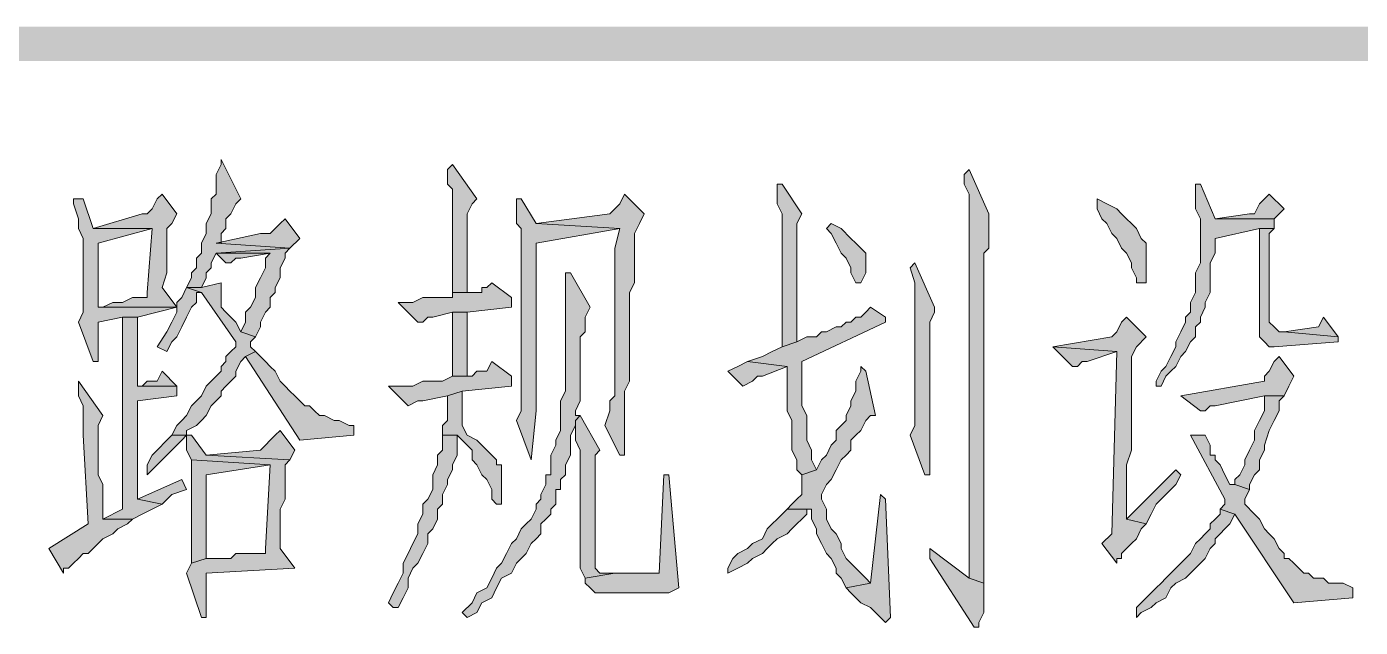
# Model space of a CAD drawing. Header units: millimetres. Extents: x 24 to 410, y 10 to 282.
# Drawn here: x 39.35 to 50.82, y 16.93 to 22.1 of the extents above; entities that cross this region are included whole.
import ezdxf

# ---------------------------------------------------------------- set-up
doc = ezdxf.new("R2010")
doc.units = ezdxf.units.MM

msp = doc.modelspace()

# ---------------------------------------------------------------- hatches: boundary and pattern name
h = msp.add_hatch(color=7)
h.dxf.hatch_style = 2
h.paths.add_polyline_path([(30.098965, 22.098), (30.098965, 21.801667), (410.082965, 22.098)])
h = msp.add_hatch(color=7)
h.dxf.hatch_style = 2
h.paths.add_polyline_path([(30.098965, 21.801667), (410.082965, 22.098), (410.082965, 21.801667)])
h = msp.add_hatch(color=7)
h.dxf.hatch_style = 2
h.paths.add_polyline_path([(41.021, 20.955), (41.021, 20.912667), (40.978667, 20.828), (40.978667, 20.658667), (40.936333, 20.616333), (40.936333, 20.489333), (40.894, 20.404667), (40.894, 20.32), (40.851667, 20.235333), (40.851667, 20.150667), (40.809333, 20.108333), (40.809333, 20.023667), (40.767, 19.981333), (40.767, 19.939), (40.724667, 19.854333), (40.851667, 19.854333), (40.894, 19.939), (40.894, 19.981333), (40.936333, 20.023667), (40.936333, 20.066), (40.978667, 20.150667), (41.613667, 20.193), (40.978667, 20.235333), (41.021, 20.235333), (41.021, 20.32), (41.063333, 20.362333), (41.063333, 20.447), (41.105667, 20.489333), (41.148, 20.574), (41.190333, 20.616333)])
h = msp.add_hatch(color=7)
h.dxf.hatch_style = 2
h.paths.add_polyline_path([(43.010667, 20.912667), (42.968333, 20.870333), (42.968333, 20.743333), (43.010667, 20.701), (43.010667, 19.812), (43.137667, 19.812), (43.137667, 20.489333), (43.18, 20.574), (43.222333, 20.616333)])
h = msp.add_hatch(color=7)
h.dxf.hatch_style = 2
h.paths.add_polyline_path([(47.455667, 20.870333), (47.413333, 20.828), (47.413333, 20.743333), (47.455667, 20.658667), (47.455667, 17.356667), (47.582667, 17.314333), (47.582667, 18.838333), (47.582667, 18.965333), (47.582667, 20.150667), (47.625, 20.193), (47.625, 20.489333)])
h = msp.add_hatch(color=7)
h.dxf.hatch_style = 2
h.paths.add_polyline_path([(40.513, 20.658667), (40.470667, 20.616333), (40.428333, 20.531667), (40.386, 20.489333), (40.343667, 20.489333), (39.920333, 20.362333), (40.428333, 20.362333), (40.386, 19.812), (40.386, 19.769667), (40.301333, 19.769667), (40.259, 19.769667), (40.174333, 19.727333), (40.089667, 19.727333), (40.005, 19.685), (39.962667, 19.685), (40.64, 19.685), (40.513, 19.854333), (40.555333, 19.981333), (40.555333, 20.362333), (40.597667, 20.404667), (40.64, 20.489333)])
h = msp.add_hatch(color=7)
h.dxf.hatch_style = 2
h.paths.add_polyline_path([(44.492333, 20.658667), (44.45, 20.574), (44.407667, 20.531667), (44.365333, 20.489333), (43.730333, 20.404667), (44.45, 20.362333), (44.407667, 20.193), (44.407667, 18.923), (44.365333, 18.880667), (44.365333, 18.796), (44.323, 18.669), (44.45, 18.415), (44.492333, 18.415), (44.492333, 18.457333), (44.492333, 18.965333), (44.534667, 19.05), (44.534667, 19.812), (44.577, 19.896667), (44.577, 20.32), (44.619333, 20.404667), (44.661667, 20.489333)])
h = msp.add_hatch(color=7)
h.dxf.hatch_style = 2
h.paths.add_polyline_path([(45.847, 20.743333), (45.804667, 20.743333), (45.804667, 20.658667), (45.804667, 20.574), (45.847, 20.489333), (45.847, 19.346333), (45.974, 19.388667), (45.974, 19.685), (45.974, 19.812), (45.974, 20.404667), (46.016333, 20.489333)])
h = msp.add_hatch(color=7)
h.dxf.hatch_style = 2
h.paths.add_polyline_path([(49.445333, 20.743333), (49.403, 20.743333), (49.403, 20.616333), (49.403, 20.531667), (49.445333, 20.447), (49.445333, 20.066), (49.403, 19.981333), (49.403, 19.812), (49.360667, 19.727333), (49.360667, 19.642667), (49.318333, 19.600333), (49.318333, 19.558), (49.276, 19.473333), (49.233667, 19.388667), (49.233667, 19.346333), (49.191333, 19.261667), (49.149, 19.177), (49.106667, 19.134667), (49.064333, 19.05), (49.064333, 19.007667), (49.106667, 19.007667), (49.149, 19.092333), (49.191333, 19.134667), (49.233667, 19.177), (49.276, 19.261667), (49.318333, 19.304), (49.360667, 19.388667), (49.403, 19.431), (49.403, 19.515667), (49.445333, 19.558), (49.445333, 19.600333), (49.487667, 19.685), (49.487667, 19.727333), (49.53, 19.812), (49.53, 20.066), (49.572333, 20.150667), (49.572333, 20.277667), (49.953333, 20.362333), (50.080333, 20.362333), (50.080333, 20.447), (49.572333, 20.447)])
h = msp.add_hatch(color=7)
h.dxf.hatch_style = 2
h.paths.add_polyline_path([(50.038, 20.658667), (49.995667, 20.616333), (49.953333, 20.574), (49.911, 20.489333), (49.868667, 20.489333), (49.572333, 20.447), (50.080333, 20.447), (50.165, 20.531667)])
h = msp.add_hatch(color=7)
h.dxf.hatch_style = 2
h.paths.add_polyline_path([(39.835667, 20.616333), (39.751, 20.616333), (39.751, 20.574), (39.793333, 20.447), (39.793333, 20.362333), (39.835667, 20.277667), (39.835667, 19.642667), (39.793333, 19.558), (39.920333, 19.219333), (39.962667, 19.219333), (39.962667, 19.261667), (39.962667, 19.515667), (39.962667, 19.558), (40.174333, 19.600333), (40.301333, 19.600333), (40.64, 19.685), (39.962667, 19.685), (39.962667, 19.769667), (39.962667, 20.235333), (40.428333, 20.362333), (39.920333, 20.362333)])
h = msp.add_hatch(color=7)
h.dxf.hatch_style = 2
h.paths.add_polyline_path([(43.603333, 20.616333), (43.561, 20.616333), (43.561, 20.489333), (43.561, 20.404667), (43.603333, 20.362333), (43.603333, 18.796), (43.561, 18.711333), (43.688, 18.372667), (43.730333, 18.796), (43.730333, 20.235333), (44.45, 20.362333), (43.730333, 20.404667)])
h = msp.add_hatch(color=7)
h.dxf.hatch_style = 2
h.paths.add_polyline_path([(48.556333, 20.616333), (48.556333, 20.531667), (48.598667, 20.447), (48.641, 20.404667), (48.683333, 20.32), (48.725667, 20.277667), (48.768, 20.193), (48.810333, 20.150667), (48.852667, 20.066), (48.852667, 20.023667), (48.895, 19.939), (48.895, 19.896667), (48.979667, 19.896667), (48.979667, 20.235333), (48.937333, 20.277667), (48.895, 20.362333), (48.852667, 20.404667), (48.810333, 20.447), (48.768, 20.489333), (48.725667, 20.531667), (48.641, 20.574)])
h = msp.add_hatch(color=7)
h.dxf.hatch_style = 2
h.paths.add_polyline_path([(41.571333, 20.447), (41.529, 20.404667), (41.444333, 20.32), (41.359667, 20.32), (40.978667, 20.235333), (41.613667, 20.193), (41.698333, 20.277667)])
h = msp.add_hatch(color=7)
h.dxf.hatch_style = 2
h.paths.add_polyline_path([(46.270333, 20.404667), (46.228, 20.362333), (46.270333, 20.32), (46.312667, 20.235333), (46.355, 20.150667), (46.397333, 20.108333), (46.439667, 20.023667), (46.439667, 19.981333), (46.482, 19.896667), (46.524333, 19.896667), (46.566667, 19.981333), (46.566667, 20.150667), (46.524333, 20.193), (46.482, 20.235333), (46.439667, 20.277667), (46.355, 20.362333)])
h = msp.add_hatch(color=7)
h.dxf.hatch_style = 2
h.paths.add_polyline_path([(50.080333, 20.362333), (49.953333, 20.362333), (49.953333, 19.600333), (49.953333, 19.431), (49.995667, 19.388667), (50.038, 19.346333), (50.080333, 19.346333), (50.630667, 19.388667), (50.630667, 19.431), (50.165, 19.473333), (50.122667, 19.473333), (50.080333, 19.515667), (50.038, 19.558), (50.038, 20.32)])
h = msp.add_hatch(color=7)
h.dxf.hatch_style = 2
h.paths.add_polyline_path([(41.613667, 20.193), (40.978667, 20.150667), (41.444333, 20.150667), (41.402, 20.108333), (41.402, 20.023667), (41.359667, 19.939), (41.317333, 19.854333), (41.317333, 19.769667), (41.275, 19.685), (41.232667, 19.642667), (41.232667, 19.558), (41.190333, 19.473333), (41.317333, 19.431), (41.359667, 19.515667), (41.359667, 19.558), (41.402, 19.642667), (41.444333, 19.685), (41.444333, 19.769667), (41.486667, 19.812), (41.486667, 19.854333), (41.529, 19.939), (41.529, 20.023667), (41.571333, 20.108333), (41.571333, 20.150667)])
h = msp.add_hatch(color=7)
h.dxf.hatch_style = 2
h.paths.add_polyline_path([(40.978667, 20.150667), (41.063333, 20.066), (41.105667, 20.066), (41.148, 20.108333), (41.190333, 20.108333), (41.444333, 20.150667)])
h = msp.add_hatch(color=7)
h.dxf.hatch_style = 2
h.paths.add_polyline_path([(44.026667, 19.981333), (43.984333, 19.981333), (43.984333, 19.939), (43.984333, 18.965333), (43.942, 18.880667), (43.942, 18.626667), (43.899667, 18.542), (43.899667, 18.499667), (43.857333, 18.415), (43.857333, 18.245667), (43.815, 18.245667), (43.815, 18.203333), (43.815, 18.161), (43.772667, 18.076333), (43.772667, 18.034), (43.730333, 17.991667), (43.730333, 17.949333), (43.688, 17.864667), (43.645667, 17.822333), (43.603333, 17.78), (43.561, 17.695333), (43.518667, 17.653), (43.476333, 17.568333), (43.434, 17.483667), (43.391667, 17.441333), (43.349333, 17.356667), (43.307, 17.272), (43.222333, 17.229667), (43.18, 17.145), (43.095333, 17.060333), (43.137667, 17.018), (43.222333, 17.060333), (43.264667, 17.145), (43.349333, 17.187333), (43.391667, 17.272), (43.434, 17.356667), (43.518667, 17.399), (43.561, 17.483667), (43.603333, 17.526), (43.645667, 17.568333), (43.688, 17.653), (43.730333, 17.695333), (43.772667, 17.737667), (43.772667, 17.822333), (43.815, 17.864667), (43.857333, 17.907), (43.857333, 17.949333), (43.899667, 17.991667), (43.899667, 18.118667), (43.942, 18.118667), (43.942, 18.203333), (43.984333, 18.245667), (43.984333, 18.330333), (44.026667, 18.415), (44.026667, 18.584333), (44.069, 18.669), (44.069, 18.711333), (44.111333, 18.753667), (44.069, 18.753667), (44.069, 18.796), (44.111333, 18.880667), (44.111333, 19.431), (44.153667, 19.473333), (44.153667, 19.600333), (44.196, 19.685)])
h = msp.add_hatch(color=7)
h.dxf.hatch_style = 2
h.paths.add_polyline_path([(46.99, 20.066), (46.947667, 20.023667), (46.99, 19.896667), (46.99, 18.669), (46.947667, 18.584333), (47.074667, 18.245667), (47.117, 18.245667), (47.117, 18.288), (47.117, 18.372667), (47.117, 18.457333), (47.117, 19.558), (47.159333, 19.642667), (47.159333, 19.685)])
h = msp.add_hatch(color=7)
h.dxf.hatch_style = 2
h.paths.add_polyline_path([(40.724631, 19.854333), (40.682298, 19.769667), (40.639965, 19.727333), (40.639965, 19.642667), (40.597631, 19.558), (40.555298, 19.473333), (40.470631, 19.346333), (40.555298, 19.304), (40.597631, 19.388667), (40.639965, 19.431), (40.682298, 19.515667), (40.724631, 19.600333), (40.766965, 19.685), (40.809298, 19.727333), (40.809298, 19.812), (40.851631, 19.812)])
h = msp.add_hatch(color=7)
h.dxf.hatch_style = 2
h.paths.add_polyline_path([(41.021, 19.896667), (40.851667, 19.854333), (40.724667, 19.854333), (40.851667, 19.812), (41.148, 19.388667), (41.148, 19.346333), (41.105667, 19.304), (41.063333, 19.261667), (41.063333, 19.219333), (41.021, 19.177), (41.021, 19.134667), (40.978667, 19.092333), (40.936333, 19.05), (40.894, 19.007667), (40.851667, 18.923), (40.809333, 18.880667), (40.767, 18.838333), (40.724667, 18.753667), (40.682333, 18.711333), (40.64, 18.669), (40.597667, 18.584333), (40.724667, 18.584333), (40.724667, 18.457333), (40.767, 18.372667), (41.444333, 18.330333), (41.402, 17.610667), (41.402, 17.568333), (41.148, 17.568333), (41.105667, 17.526), (40.894, 17.526), (40.767, 17.483667), (40.724667, 17.399), (40.851667, 17.018), (40.894, 17.018), (40.894, 17.060333), (40.894, 17.399), (41.656, 17.441333), (41.529, 17.610667), (41.529, 17.949333), (41.571333, 18.034), (41.571333, 18.330333), (41.613667, 18.372667), (40.894, 18.415), (40.767, 18.584333), (40.724667, 18.584333), (40.724667, 18.626667), (40.809333, 18.669), (40.851667, 18.711333), (40.894, 18.753667), (40.936333, 18.838333), (40.978667, 18.880667), (41.021, 18.923), (41.021, 18.965333), (41.063333, 19.007667), (41.105667, 19.05), (41.148, 19.092333), (41.148, 19.134667), (41.190333, 19.219333), (41.232667, 19.261667), (41.317333, 19.304), (41.275, 19.346333), (41.275, 19.388667), (41.317333, 19.431), (41.190333, 19.473333), (41.148, 19.558), (41.105667, 19.600333), (41.063333, 19.642667), (41.021, 19.685)])
h = msp.add_hatch(color=7)
h.dxf.hatch_style = 2
h.paths.add_polyline_path([(43.349333, 19.896667), (43.307, 19.854333), (43.264667, 19.854333), (43.264667, 19.812), (43.010667, 19.812), (43.010667, 19.769667), (42.756667, 19.769667), (42.672, 19.727333), (42.545, 19.727333), (42.714333, 19.558), (42.756667, 19.558), (42.799, 19.600333), (42.841333, 19.600333), (43.010667, 19.642667), (43.137667, 19.642667), (43.518667, 19.685), (43.518667, 19.769667)])
h = msp.add_hatch(color=7)
h.dxf.hatch_style = 2
h.paths.add_polyline_path([(43.137667, 19.642667), (43.010667, 19.642667), (43.010667, 19.600333), (43.010667, 19.092333), (43.137667, 19.092333)])
h = msp.add_hatch(color=7)
h.dxf.hatch_style = 2
h.paths.add_polyline_path([(46.609, 19.685), (46.566667, 19.642667), (46.524333, 19.600333), (46.482, 19.600333), (46.439667, 19.558), (46.397333, 19.558), (46.355, 19.515667), (46.312667, 19.515667), (46.228, 19.473333), (46.185667, 19.473333), (46.143333, 19.431), (46.058667, 19.431), (45.974, 19.388667), (45.847, 19.346333), (45.762333, 19.304), (45.677667, 19.261667), (45.550667, 19.219333), (45.889333, 19.177), (45.889333, 19.05), (45.889333, 18.965333), (45.889333, 18.796), (45.931667, 18.711333), (45.931667, 18.457333), (45.974, 18.372667), (45.974, 18.288), (46.016333, 18.245667), (46.143333, 18.288), (46.101, 18.372667), (46.101, 18.457333), (46.058667, 18.542), (46.058667, 18.753667), (46.016333, 18.838333), (46.016333, 19.219333), (46.736, 19.558), (46.736, 19.600333)])
h = msp.add_hatch(color=7)
h.dxf.hatch_style = 2
h.paths.add_polyline_path([(40.301333, 19.600333), (40.174333, 19.600333), (40.174333, 17.949333), (40.005, 17.864667), (40.259, 17.864667), (40.343667, 17.907), (40.428333, 17.949333), (40.513, 17.991667), (40.301333, 18.034), (40.301333, 18.880667), (40.64, 18.923), (40.64, 19.007667), (40.301333, 19.007667)])
h = msp.add_hatch(color=7)
h.dxf.hatch_style = 2
h.paths.add_polyline_path([(48.810333, 19.600333), (48.768, 19.558), (48.725667, 19.473333), (48.683333, 19.431), (48.175333, 19.346333), (48.725667, 19.304), (48.683333, 17.737667), (48.598667, 17.653), (48.725667, 17.483667), (48.725667, 17.526), (48.768, 17.526), (48.768, 17.568333), (48.810333, 17.610667), (48.852667, 17.653), (48.895, 17.695333), (48.937333, 17.78), (48.979667, 17.822333), (48.810333, 17.864667), (48.810333, 18.330333), (48.852667, 18.457333), (48.852667, 18.542), (48.852667, 18.669), (48.852667, 19.261667), (48.895, 19.346333), (48.979667, 19.431)])
h = msp.add_hatch(color=7)
h.dxf.hatch_style = 2
h.paths.add_polyline_path([(50.503667, 19.600333), (50.461333, 19.515667), (50.165, 19.473333), (50.630667, 19.431)])
h = msp.add_hatch(color=7)
h.dxf.hatch_style = 2
h.paths.add_polyline_path([(41.317333, 19.304), (41.232667, 19.261667), (41.698333, 18.542), (42.164, 18.584333), (42.164, 18.669), (42.121667, 18.669), (42.037, 18.711333), (41.994667, 18.711333), (41.91, 18.753667), (41.867667, 18.753667), (41.825333, 18.796), (41.783, 18.838333), (41.740667, 18.838333), (41.698333, 18.880667), (41.656, 18.923), (41.613667, 18.965333), (41.571333, 19.007667), (41.529, 19.05), (41.486667, 19.134667), (41.444333, 19.177), (41.402, 19.219333)])
h = msp.add_hatch(color=7)
h.dxf.hatch_style = 2
h.paths.add_polyline_path([(48.175369, 19.346333), (48.344702, 19.177), (48.387035, 19.177), (48.429369, 19.219333), (48.471702, 19.219333), (48.725702, 19.304)])
h = msp.add_hatch(color=7)
h.dxf.hatch_style = 2
h.paths.add_polyline_path([(43.349333, 19.219333), (43.307, 19.134667), (43.222333, 19.134667), (43.18, 19.092333), (43.010667, 19.092333), (42.926, 19.05), (42.756667, 19.05), (42.672, 19.007667), (42.460333, 19.007667), (42.629667, 18.838333), (42.714333, 18.880667), (42.756667, 18.880667), (42.968333, 18.923), (43.095333, 18.965333), (43.518667, 19.007667), (43.518667, 19.092333)])
h = msp.add_hatch(color=7)
h.dxf.hatch_style = 2
h.paths.add_polyline_path([(45.550667, 19.219333), (45.466, 19.177), (45.381333, 19.134667), (45.508333, 19.007667), (45.593, 19.05), (45.635333, 19.092333), (45.677667, 19.092333), (45.889333, 19.177)])
h = msp.add_hatch(color=7)
h.dxf.hatch_style = 2
h.paths.add_polyline_path([(46.524333, 19.177), (46.524333, 19.134667), (46.482, 19.05), (46.482, 18.965333), (46.439667, 18.880667), (46.439667, 18.838333), (46.397333, 18.753667), (46.397333, 18.711333), (46.355, 18.669), (46.312667, 18.626667), (46.312667, 18.542), (46.270333, 18.499667), (46.228, 18.415), (46.185667, 18.372667), (46.143333, 18.288), (46.016333, 18.245667), (46.016333, 18.076333), (45.974, 18.034), (45.931667, 17.991667), (45.889333, 17.949333), (46.101, 17.949333), (46.101, 17.864667), (46.143333, 17.78), (46.143333, 17.737667), (46.185667, 17.653), (46.228, 17.568333), (46.270333, 17.526), (46.312667, 17.441333), (46.312667, 17.399), (46.355, 17.356667), (46.397333, 17.272), (46.609, 17.314333), (46.566667, 17.356667), (46.524333, 17.399), (46.482, 17.441333), (46.439667, 17.483667), (46.397333, 17.526), (46.355, 17.610667), (46.355, 17.653), (46.312667, 17.737667), (46.270333, 17.78), (46.228, 17.864667), (46.228, 17.949333), (46.185667, 18.034), (46.185667, 18.076333), (46.228, 18.161), (46.270333, 18.203333), (46.312667, 18.288), (46.355, 18.372667), (46.397333, 18.415), (46.439667, 18.457333), (46.439667, 18.542), (46.482, 18.584333), (46.524333, 18.626667), (46.566667, 18.711333), (46.609, 18.753667), (46.651333, 18.753667), (46.566667, 19.134667)])
h = msp.add_hatch(color=7)
h.dxf.hatch_style = 2
h.paths.add_polyline_path([(50.122667, 19.261667), (50.080333, 19.219333), (50.038, 19.134667), (49.995667, 19.092333), (49.995667, 19.05), (49.276, 18.923), (49.445333, 18.796), (49.487667, 18.796), (49.53, 18.838333), (49.572333, 18.838333), (49.995667, 18.923), (50.165, 18.923), (50.207333, 19.007667), (50.249667, 19.092333)])
h = msp.add_hatch(color=7)
h.dxf.hatch_style = 2
h.paths.add_polyline_path([(39.793333, 19.05), (39.793333, 18.923), (39.835667, 18.838333), (39.835667, 18.584333), (39.878, 17.822333), (39.539333, 17.610667), (39.666333, 17.399), (39.666333, 17.441333), (39.708667, 17.441333), (39.751, 17.483667), (39.793333, 17.526), (39.835667, 17.568333), (39.878, 17.568333), (39.920333, 17.610667), (39.962667, 17.653), (40.005, 17.695333), (40.089667, 17.737667), (40.132, 17.78), (40.216667, 17.822333), (40.259, 17.864667), (40.005, 17.864667), (40.005, 17.907), (40.005, 18.161), (39.962667, 18.245667), (39.962667, 18.669), (40.005, 18.753667)])
h = msp.add_hatch(color=7)
h.dxf.hatch_style = 2
h.paths.add_polyline_path([(40.513, 19.134667), (40.470667, 19.05), (40.386, 19.05), (40.343667, 19.007667), (40.301333, 19.007667), (40.64, 19.007667)])
h = msp.add_hatch(color=7)
h.dxf.hatch_style = 2
h.paths.add_polyline_path([(43.095333, 18.965333), (42.968333, 18.923), (42.968333, 18.711333), (42.926, 18.669), (42.926, 18.584333), (43.053, 18.584333), (43.137667, 18.499667), (43.18, 18.457333), (43.18, 18.372667), (43.222333, 18.330333), (43.264667, 18.245667), (43.307, 18.203333), (43.349333, 18.118667), (43.349333, 18.034), (43.391667, 17.991667), (43.434, 17.991667), (43.434, 18.076333), (43.434, 18.330333), (43.391667, 18.330333), (43.391667, 18.372667), (43.349333, 18.415), (43.307, 18.457333), (43.222333, 18.542), (43.137667, 18.584333), (43.095333, 18.669)])
h = msp.add_hatch(color=7)
h.dxf.hatch_style = 2
h.paths.add_polyline_path([(50.165, 18.923), (49.995667, 18.923), (49.995667, 18.880667), (49.995667, 18.796), (49.953333, 18.711333), (49.911, 18.626667), (49.911, 18.542), (49.868667, 18.457333), (49.826333, 18.372667), (49.826333, 18.330333), (49.784, 18.245667), (49.741667, 18.203333), (49.741667, 18.161), (49.868667, 18.118667), (49.868667, 18.161), (49.911, 18.245667), (49.953333, 18.288), (49.953333, 18.372667), (49.995667, 18.457333), (49.995667, 18.499667), (50.038, 18.626667), (50.080333, 18.711333), (50.122667, 18.796), (50.122667, 18.880667)])
h = msp.add_hatch(color=7)
h.dxf.hatch_style = 2
h.paths.add_polyline_path([(44.111333, 18.753667), (44.069, 18.711333), (44.069, 18.542), (44.111333, 18.457333), (44.111333, 17.441333), (44.153667, 17.356667), (44.407667, 17.399), (44.280667, 17.399), (44.238333, 17.441333), (44.238333, 18.288), (44.238333, 18.330333), (44.238333, 18.415), (44.280667, 18.457333)])
h = msp.add_hatch(color=7)
h.dxf.hatch_style = 2
h.paths.add_polyline_path([(41.529, 18.626667), (41.486667, 18.584333), (41.444333, 18.542), (41.402, 18.499667), (41.359667, 18.457333), (40.894, 18.415), (41.613667, 18.372667), (41.656, 18.457333)])
h = msp.add_hatch(color=7)
h.dxf.hatch_style = 2
h.paths.add_polyline_path([(40.597667, 18.584333), (40.555333, 18.542), (40.470667, 18.457333), (40.428333, 18.415), (40.386, 18.330333), (40.386, 18.245667), (40.470667, 18.330333), (40.513, 18.372667), (40.597667, 18.457333), (40.64, 18.499667), (40.682333, 18.542), (40.724667, 18.584333)])
h = msp.add_hatch(color=7)
h.dxf.hatch_style = 2
h.paths.add_polyline_path([(42.926035, 18.584333), (42.926035, 18.457333), (42.883702, 18.415), (42.883702, 18.330333), (42.841369, 18.245667), (42.841369, 18.118667), (42.799035, 18.034), (42.756702, 17.991667), (42.756702, 17.907), (42.714369, 17.822333), (42.714369, 17.737667), (42.672035, 17.653), (42.629702, 17.568333), (42.587369, 17.483667), (42.587369, 17.399), (42.545035, 17.314333), (42.502702, 17.229667), (42.460369, 17.145), (42.502702, 17.102667), (42.545035, 17.102667), (42.587369, 17.187333), (42.629702, 17.272), (42.629702, 17.356667), (42.672035, 17.441333), (42.714369, 17.483667), (42.756702, 17.568333), (42.799035, 17.653), (42.799035, 17.737667), (42.841369, 17.78), (42.883702, 17.864667), (42.883702, 17.949333), (42.926035, 17.991667), (42.926035, 18.076333), (42.968369, 18.161), (42.968369, 18.203333), (43.010702, 18.288), (43.010702, 18.330333), (43.053035, 18.415), (43.053035, 18.584333)])
h = msp.add_hatch(color=7)
h.dxf.hatch_style = 2
h.paths.add_polyline_path([(49.487667, 18.584333), (49.360667, 18.584333), (49.657, 18.034), (49.657, 17.991667), (49.614667, 17.949333), (49.741667, 17.907), (50.249667, 17.145), (50.757667, 17.187333), (50.757667, 17.272), (50.673, 17.314333), (50.546, 17.314333), (50.503667, 17.356667), (50.419, 17.356667), (50.376667, 17.399), (50.334333, 17.399), (50.292, 17.441333), (50.249667, 17.483667), (50.207333, 17.526), (50.165, 17.526), (50.165, 17.568333), (50.122667, 17.610667), (50.080333, 17.695333), (50.038, 17.737667), (49.995667, 17.78), (49.953333, 17.864667), (49.911, 17.907), (49.826333, 17.991667), (49.826333, 18.034), (49.868667, 18.118667), (49.741667, 18.161), (49.699333, 18.161), (49.657, 18.245667), (49.614667, 18.330333), (49.572333, 18.372667), (49.572333, 18.415), (49.53, 18.415), (49.53, 18.499667)])
h = msp.add_hatch(color=7)
h.dxf.hatch_style = 2
h.paths.add_polyline_path([(40.767035, 18.372667), (40.767035, 17.483667), (40.894035, 17.526), (40.894035, 18.245667), (41.444369, 18.330333)])
h = msp.add_hatch(color=7)
h.dxf.hatch_style = 2
h.paths.add_polyline_path([(44.873333, 18.245667), (44.831, 18.245667), (44.788667, 17.399), (44.407667, 17.399), (44.153667, 17.356667), (44.153667, 17.314333), (44.196, 17.272), (44.238333, 17.229667), (44.873333, 17.229667), (44.958, 17.272)])
h = msp.add_hatch(color=7)
h.dxf.hatch_style = 2
h.paths.add_polyline_path([(49.233702, 18.288), (48.810369, 17.864667), (48.979702, 17.822333), (49.022035, 17.907), (49.064369, 17.991667), (49.149035, 18.076333), (49.233702, 18.161), (49.276035, 18.245667)])
h = msp.add_hatch(color=7)
h.dxf.hatch_style = 2
h.paths.add_polyline_path([(40.682298, 18.203333), (40.301298, 18.034), (40.512965, 17.991667), (40.597631, 18.076333), (40.724631, 18.118667)])
h = msp.add_hatch(color=7)
h.dxf.hatch_style = 2
h.paths.add_polyline_path([(46.693667, 18.076333), (46.609, 17.314333), (46.397333, 17.272), (46.439667, 17.229667), (46.482, 17.187333), (46.524333, 17.145), (46.609, 17.102667), (46.651333, 17.060333), (46.693667, 17.018), (46.736, 16.975667), (46.778333, 17.018), (46.736, 18.034)])
h = msp.add_hatch(color=7)
h.dxf.hatch_style = 2
h.paths.add_polyline_path([(45.889333, 17.949333), (45.847, 17.907), (45.804667, 17.864667), (45.762333, 17.822333), (45.72, 17.78), (45.677667, 17.695333), (45.593, 17.653), (45.550667, 17.610667), (45.466, 17.568333), (45.423667, 17.526), (45.381333, 17.441333), (45.381333, 17.399), (45.466, 17.441333), (45.550667, 17.483667), (45.593, 17.526), (45.677667, 17.568333), (45.72, 17.610667), (45.762333, 17.653), (45.804667, 17.695333), (45.889333, 17.737667), (45.931667, 17.78), (45.974, 17.822333), (46.016333, 17.864667), (46.058667, 17.907), (46.058667, 17.949333)])
h = msp.add_hatch(color=7)
h.dxf.hatch_style = 2
h.paths.add_polyline_path([(49.614667, 17.949333), (49.614667, 17.907), (49.572333, 17.864667), (49.53, 17.822333), (49.53, 17.78), (49.487667, 17.737667), (49.445333, 17.695333), (49.403, 17.653), (49.360667, 17.568333), (49.318333, 17.526), (49.276, 17.483667), (49.233667, 17.441333), (49.149, 17.356667), (49.106667, 17.314333), (49.064333, 17.272), (49.022, 17.229667), (48.937333, 17.145), (48.895, 17.102667), (48.895, 17.018), (48.937333, 17.060333), (49.022, 17.102667), (49.064333, 17.145), (49.149, 17.187333), (49.191333, 17.272), (49.233667, 17.314333), (49.318333, 17.356667), (49.360667, 17.399), (49.403, 17.441333), (49.445333, 17.483667), (49.487667, 17.526), (49.53, 17.610667), (49.572333, 17.653), (49.572333, 17.695333), (49.614667, 17.737667), (49.657, 17.78), (49.699333, 17.822333), (49.741667, 17.907)])
h = msp.add_hatch(color=7)
h.dxf.hatch_style = 2
h.paths.add_polyline_path([(47.117035, 17.610667), (47.117035, 17.526), (47.498035, 16.933333), (47.540369, 16.933333), (47.540369, 16.975667), (47.582702, 17.060333), (47.582702, 17.314333), (47.455702, 17.356667)])

# ---------------------------------------------------------------- linework, layer by layer
at = {"color": 7, "lineweight": 0}
for points in [[(41.021, 20.955), (41.021, 20.912667), (40.978667, 20.828), (40.978667, 20.658667), (40.936333, 20.616333), (40.936333, 20.489333), (40.894, 20.404667), (40.894, 20.32), (40.851667, 20.235333), (40.851667, 20.150667), (40.809333, 20.108333), (40.809333, 20.023667), (40.767, 19.981333), (40.767, 19.939), (40.724667, 19.854333), (40.851667, 19.854333), (40.894, 19.939), (40.894, 19.981333), (40.936333, 20.023667), (40.936333, 20.066), (40.978667, 20.150667), (41.613667, 20.193), (40.978667, 20.235333), (41.021, 20.235333), (41.021, 20.32), (41.063333, 20.362333), (41.063333, 20.447), (41.105667, 20.489333), (41.148, 20.574), (41.190333, 20.616333)], [(43.010667, 20.912667), (42.968333, 20.870333), (42.968333, 20.743333), (43.010667, 20.701), (43.010667, 19.812), (43.137667, 19.812), (43.137667, 20.489333), (43.18, 20.574), (43.222333, 20.616333)], [(47.455667, 20.870333), (47.413333, 20.828), (47.413333, 20.743333), (47.455667, 20.658667), (47.455667, 17.356667), (47.582667, 17.314333), (47.582667, 18.838333), (47.582667, 18.965333), (47.582667, 20.150667), (47.625, 20.193), (47.625, 20.489333)], [(40.513, 20.658667), (40.470667, 20.616333), (40.428333, 20.531667), (40.386, 20.489333), (40.343667, 20.489333), (39.920333, 20.362333), (40.428333, 20.362333), (40.386, 19.812), (40.386, 19.769667), (40.301333, 19.769667), (40.259, 19.769667), (40.174333, 19.727333), (40.089667, 19.727333), (40.005, 19.685), (39.962667, 19.685), (40.64, 19.685), (40.513, 19.854333), (40.555333, 19.981333), (40.555333, 20.362333), (40.597667, 20.404667), (40.64, 20.489333)], [(44.492333, 20.658667), (44.45, 20.574), (44.407667, 20.531667), (44.365333, 20.489333), (43.730333, 20.404667), (44.45, 20.362333), (44.407667, 20.193), (44.407667, 18.923), (44.365333, 18.880667), (44.365333, 18.796), (44.323, 18.669), (44.45, 18.415), (44.492333, 18.415), (44.492333, 18.457333), (44.492333, 18.965333), (44.534667, 19.05), (44.534667, 19.812), (44.577, 19.896667), (44.577, 20.32), (44.619333, 20.404667), (44.661667, 20.489333)], [(45.847, 20.743333), (45.804667, 20.743333), (45.804667, 20.658667), (45.804667, 20.574), (45.847, 20.489333), (45.847, 19.346333), (45.974, 19.388667), (45.974, 19.685), (45.974, 19.812), (45.974, 20.404667), (46.016333, 20.489333)], [(49.445333, 20.743333), (49.403, 20.743333), (49.403, 20.616333), (49.403, 20.531667), (49.445333, 20.447), (49.445333, 20.066), (49.403, 19.981333), (49.403, 19.812), (49.360667, 19.727333), (49.360667, 19.642667), (49.318333, 19.600333), (49.318333, 19.558), (49.276, 19.473333), (49.233667, 19.388667), (49.233667, 19.346333), (49.191333, 19.261667), (49.149, 19.177), (49.106667, 19.134667), (49.064333, 19.05), (49.064333, 19.007667), (49.106667, 19.007667), (49.149, 19.092333), (49.191333, 19.134667), (49.233667, 19.177), (49.276, 19.261667), (49.318333, 19.304), (49.360667, 19.388667), (49.403, 19.431), (49.403, 19.515667), (49.445333, 19.558), (49.445333, 19.600333), (49.487667, 19.685), (49.487667, 19.727333), (49.53, 19.812), (49.53, 20.066), (49.572333, 20.150667), (49.572333, 20.277667), (49.953333, 20.362333), (50.080333, 20.362333), (50.080333, 20.447), (49.572333, 20.447)], [(50.038, 20.658667), (49.995667, 20.616333), (49.953333, 20.574), (49.911, 20.489333), (49.868667, 20.489333), (49.572333, 20.447), (50.080333, 20.447), (50.165, 20.531667)], [(39.835667, 20.616333), (39.751, 20.616333), (39.751, 20.574), (39.793333, 20.447), (39.793333, 20.362333), (39.835667, 20.277667), (39.835667, 19.642667), (39.793333, 19.558), (39.920333, 19.219333), (39.962667, 19.219333), (39.962667, 19.261667), (39.962667, 19.515667), (39.962667, 19.558), (40.174333, 19.600333), (40.301333, 19.600333), (40.64, 19.685), (39.962667, 19.685), (39.962667, 19.769667), (39.962667, 20.235333), (40.428333, 20.362333), (39.920333, 20.362333)], [(43.603333, 20.616333), (43.561, 20.616333), (43.561, 20.489333), (43.561, 20.404667), (43.603333, 20.362333), (43.603333, 18.796), (43.561, 18.711333), (43.688, 18.372667), (43.730333, 18.796), (43.730333, 20.235333), (44.45, 20.362333), (43.730333, 20.404667)], [(48.556333, 20.616333), (48.556333, 20.531667), (48.598667, 20.447), (48.641, 20.404667), (48.683333, 20.32), (48.725667, 20.277667), (48.768, 20.193), (48.810333, 20.150667), (48.852667, 20.066), (48.852667, 20.023667), (48.895, 19.939), (48.895, 19.896667), (48.979667, 19.896667), (48.979667, 20.235333), (48.937333, 20.277667), (48.895, 20.362333), (48.852667, 20.404667), (48.810333, 20.447), (48.768, 20.489333), (48.725667, 20.531667), (48.641, 20.574)], [(41.571333, 20.447), (41.529, 20.404667), (41.444333, 20.32), (41.359667, 20.32), (40.978667, 20.235333), (41.613667, 20.193), (41.698333, 20.277667)], [(46.270333, 20.404667), (46.228, 20.362333), (46.270333, 20.32), (46.312667, 20.235333), (46.355, 20.150667), (46.397333, 20.108333), (46.439667, 20.023667), (46.439667, 19.981333), (46.482, 19.896667), (46.524333, 19.896667), (46.566667, 19.981333), (46.566667, 20.150667), (46.524333, 20.193), (46.482, 20.235333), (46.439667, 20.277667), (46.355, 20.362333)], [(50.080333, 20.362333), (49.953333, 20.362333), (49.953333, 19.600333), (49.953333, 19.431), (49.995667, 19.388667), (50.038, 19.346333), (50.080333, 19.346333), (50.630667, 19.388667), (50.630667, 19.431), (50.165, 19.473333), (50.122667, 19.473333), (50.080333, 19.515667), (50.038, 19.558), (50.038, 20.32)], [(41.613667, 20.193), (40.978667, 20.150667), (41.444333, 20.150667), (41.402, 20.108333), (41.402, 20.023667), (41.359667, 19.939), (41.317333, 19.854333), (41.317333, 19.769667), (41.275, 19.685), (41.232667, 19.642667), (41.232667, 19.558), (41.190333, 19.473333), (41.317333, 19.431), (41.359667, 19.515667), (41.359667, 19.558), (41.402, 19.642667), (41.444333, 19.685), (41.444333, 19.769667), (41.486667, 19.812), (41.486667, 19.854333), (41.529, 19.939), (41.529, 20.023667), (41.571333, 20.108333), (41.571333, 20.150667)], [(40.978667, 20.150667), (41.063333, 20.066), (41.105667, 20.066), (41.148, 20.108333), (41.190333, 20.108333), (41.444333, 20.150667)], [(44.026667, 19.981333), (43.984333, 19.981333), (43.984333, 19.939), (43.984333, 18.965333), (43.942, 18.880667), (43.942, 18.626667), (43.899667, 18.542), (43.899667, 18.499667), (43.857333, 18.415), (43.857333, 18.245667), (43.815, 18.245667), (43.815, 18.203333), (43.815, 18.161), (43.772667, 18.076333), (43.772667, 18.034), (43.730333, 17.991667), (43.730333, 17.949333), (43.688, 17.864667), (43.645667, 17.822333), (43.603333, 17.78), (43.561, 17.695333), (43.518667, 17.653), (43.476333, 17.568333), (43.434, 17.483667), (43.391667, 17.441333), (43.349333, 17.356667), (43.307, 17.272), (43.222333, 17.229667), (43.18, 17.145), (43.095333, 17.060333), (43.137667, 17.018), (43.222333, 17.060333), (43.264667, 17.145), (43.349333, 17.187333), (43.391667, 17.272), (43.434, 17.356667), (43.518667, 17.399), (43.561, 17.483667), (43.603333, 17.526), (43.645667, 17.568333), (43.688, 17.653), (43.730333, 17.695333), (43.772667, 17.737667), (43.772667, 17.822333), (43.815, 17.864667), (43.857333, 17.907), (43.857333, 17.949333), (43.899667, 17.991667), (43.899667, 18.118667), (43.942, 18.118667), (43.942, 18.203333), (43.984333, 18.245667), (43.984333, 18.330333), (44.026667, 18.415), (44.026667, 18.584333), (44.069, 18.669), (44.069, 18.711333), (44.111333, 18.753667), (44.069, 18.753667), (44.069, 18.796), (44.111333, 18.880667), (44.111333, 19.431), (44.153667, 19.473333), (44.153667, 19.600333), (44.196, 19.685)], [(46.99, 20.066), (46.947667, 20.023667), (46.99, 19.896667), (46.99, 18.669), (46.947667, 18.584333), (47.074667, 18.245667), (47.117, 18.245667), (47.117, 18.288), (47.117, 18.372667), (47.117, 18.457333), (47.117, 19.558), (47.159333, 19.642667), (47.159333, 19.685)], [(40.724631, 19.854333), (40.682298, 19.769667), (40.639965, 19.727333), (40.639965, 19.642667), (40.597631, 19.558), (40.555298, 19.473333), (40.470631, 19.346333), (40.555298, 19.304), (40.597631, 19.388667), (40.639965, 19.431), (40.682298, 19.515667), (40.724631, 19.600333), (40.766965, 19.685), (40.809298, 19.727333), (40.809298, 19.812), (40.851631, 19.812)], [(41.021, 19.896667), (40.851667, 19.854333), (40.724667, 19.854333), (40.851667, 19.812), (41.148, 19.388667), (41.148, 19.346333), (41.105667, 19.304), (41.063333, 19.261667), (41.063333, 19.219333), (41.021, 19.177), (41.021, 19.134667), (40.978667, 19.092333), (40.936333, 19.05), (40.894, 19.007667), (40.851667, 18.923), (40.809333, 18.880667), (40.767, 18.838333), (40.724667, 18.753667), (40.682333, 18.711333), (40.64, 18.669), (40.597667, 18.584333), (40.724667, 18.584333), (40.724667, 18.457333), (40.767, 18.372667), (41.444333, 18.330333), (41.402, 17.610667), (41.402, 17.568333), (41.148, 17.568333), (41.105667, 17.526), (40.894, 17.526), (40.767, 17.483667), (40.724667, 17.399), (40.851667, 17.018), (40.894, 17.018), (40.894, 17.060333), (40.894, 17.399), (41.656, 17.441333), (41.529, 17.610667), (41.529, 17.949333), (41.571333, 18.034), (41.571333, 18.330333), (41.613667, 18.372667), (40.894, 18.415), (40.767, 18.584333), (40.724667, 18.584333), (40.724667, 18.626667), (40.809333, 18.669), (40.851667, 18.711333), (40.894, 18.753667), (40.936333, 18.838333), (40.978667, 18.880667), (41.021, 18.923), (41.021, 18.965333), (41.063333, 19.007667), (41.105667, 19.05), (41.148, 19.092333), (41.148, 19.134667), (41.190333, 19.219333), (41.232667, 19.261667), (41.317333, 19.304), (41.275, 19.346333), (41.275, 19.388667), (41.317333, 19.431), (41.190333, 19.473333), (41.148, 19.558), (41.105667, 19.600333), (41.063333, 19.642667), (41.021, 19.685)], [(43.349333, 19.896667), (43.307, 19.854333), (43.264667, 19.854333), (43.264667, 19.812), (43.010667, 19.812), (43.010667, 19.769667), (42.756667, 19.769667), (42.672, 19.727333), (42.545, 19.727333), (42.714333, 19.558), (42.756667, 19.558), (42.799, 19.600333), (42.841333, 19.600333), (43.010667, 19.642667), (43.137667, 19.642667), (43.518667, 19.685), (43.518667, 19.769667)], [(43.137667, 19.642667), (43.010667, 19.642667), (43.010667, 19.600333), (43.010667, 19.092333), (43.137667, 19.092333)], [(46.609, 19.685), (46.566667, 19.642667), (46.524333, 19.600333), (46.482, 19.600333), (46.439667, 19.558), (46.397333, 19.558), (46.355, 19.515667), (46.312667, 19.515667), (46.228, 19.473333), (46.185667, 19.473333), (46.143333, 19.431), (46.058667, 19.431), (45.974, 19.388667), (45.847, 19.346333), (45.762333, 19.304), (45.677667, 19.261667), (45.550667, 19.219333), (45.889333, 19.177), (45.889333, 19.05), (45.889333, 18.965333), (45.889333, 18.796), (45.931667, 18.711333), (45.931667, 18.457333), (45.974, 18.372667), (45.974, 18.288), (46.016333, 18.245667), (46.143333, 18.288), (46.101, 18.372667), (46.101, 18.457333), (46.058667, 18.542), (46.058667, 18.753667), (46.016333, 18.838333), (46.016333, 19.219333), (46.736, 19.558), (46.736, 19.600333)], [(40.301333, 19.600333), (40.174333, 19.600333), (40.174333, 17.949333), (40.005, 17.864667), (40.259, 17.864667), (40.343667, 17.907), (40.428333, 17.949333), (40.513, 17.991667), (40.301333, 18.034), (40.301333, 18.880667), (40.64, 18.923), (40.64, 19.007667), (40.301333, 19.007667)], [(48.810333, 19.600333), (48.768, 19.558), (48.725667, 19.473333), (48.683333, 19.431), (48.175333, 19.346333), (48.725667, 19.304), (48.683333, 17.737667), (48.598667, 17.653), (48.725667, 17.483667), (48.725667, 17.526), (48.768, 17.526), (48.768, 17.568333), (48.810333, 17.610667), (48.852667, 17.653), (48.895, 17.695333), (48.937333, 17.78), (48.979667, 17.822333), (48.810333, 17.864667), (48.810333, 18.330333), (48.852667, 18.457333), (48.852667, 18.542), (48.852667, 18.669), (48.852667, 19.261667), (48.895, 19.346333), (48.979667, 19.431)], [(50.503667, 19.600333), (50.461333, 19.515667), (50.165, 19.473333), (50.630667, 19.431)], [(41.317333, 19.304), (41.232667, 19.261667), (41.698333, 18.542), (42.164, 18.584333), (42.164, 18.669), (42.121667, 18.669), (42.037, 18.711333), (41.994667, 18.711333), (41.91, 18.753667), (41.867667, 18.753667), (41.825333, 18.796), (41.783, 18.838333), (41.740667, 18.838333), (41.698333, 18.880667), (41.656, 18.923), (41.613667, 18.965333), (41.571333, 19.007667), (41.529, 19.05), (41.486667, 19.134667), (41.444333, 19.177), (41.402, 19.219333)], [(48.175369, 19.346333), (48.344702, 19.177), (48.387035, 19.177), (48.429369, 19.219333), (48.471702, 19.219333), (48.725702, 19.304)], [(43.349333, 19.219333), (43.307, 19.134667), (43.222333, 19.134667), (43.18, 19.092333), (43.010667, 19.092333), (42.926, 19.05), (42.756667, 19.05), (42.672, 19.007667), (42.460333, 19.007667), (42.629667, 18.838333), (42.714333, 18.880667), (42.756667, 18.880667), (42.968333, 18.923), (43.095333, 18.965333), (43.518667, 19.007667), (43.518667, 19.092333)], [(45.550667, 19.219333), (45.466, 19.177), (45.381333, 19.134667), (45.508333, 19.007667), (45.593, 19.05), (45.635333, 19.092333), (45.677667, 19.092333), (45.889333, 19.177)], [(46.524333, 19.177), (46.524333, 19.134667), (46.482, 19.05), (46.482, 18.965333), (46.439667, 18.880667), (46.439667, 18.838333), (46.397333, 18.753667), (46.397333, 18.711333), (46.355, 18.669), (46.312667, 18.626667), (46.312667, 18.542), (46.270333, 18.499667), (46.228, 18.415), (46.185667, 18.372667), (46.143333, 18.288), (46.016333, 18.245667), (46.016333, 18.076333), (45.974, 18.034), (45.931667, 17.991667), (45.889333, 17.949333), (46.101, 17.949333), (46.101, 17.864667), (46.143333, 17.78), (46.143333, 17.737667), (46.185667, 17.653), (46.228, 17.568333), (46.270333, 17.526), (46.312667, 17.441333), (46.312667, 17.399), (46.355, 17.356667), (46.397333, 17.272), (46.609, 17.314333), (46.566667, 17.356667), (46.524333, 17.399), (46.482, 17.441333), (46.439667, 17.483667), (46.397333, 17.526), (46.355, 17.610667), (46.355, 17.653), (46.312667, 17.737667), (46.270333, 17.78), (46.228, 17.864667), (46.228, 17.949333), (46.185667, 18.034), (46.185667, 18.076333), (46.228, 18.161), (46.270333, 18.203333), (46.312667, 18.288), (46.355, 18.372667), (46.397333, 18.415), (46.439667, 18.457333), (46.439667, 18.542), (46.482, 18.584333), (46.524333, 18.626667), (46.566667, 18.711333), (46.609, 18.753667), (46.651333, 18.753667), (46.566667, 19.134667)], [(50.122667, 19.261667), (50.080333, 19.219333), (50.038, 19.134667), (49.995667, 19.092333), (49.995667, 19.05), (49.276, 18.923), (49.445333, 18.796), (49.487667, 18.796), (49.53, 18.838333), (49.572333, 18.838333), (49.995667, 18.923), (50.165, 18.923), (50.207333, 19.007667), (50.249667, 19.092333)], [(39.793333, 19.05), (39.793333, 18.923), (39.835667, 18.838333), (39.835667, 18.584333), (39.878, 17.822333), (39.539333, 17.610667), (39.666333, 17.399), (39.666333, 17.441333), (39.708667, 17.441333), (39.751, 17.483667), (39.793333, 17.526), (39.835667, 17.568333), (39.878, 17.568333), (39.920333, 17.610667), (39.962667, 17.653), (40.005, 17.695333), (40.089667, 17.737667), (40.132, 17.78), (40.216667, 17.822333), (40.259, 17.864667), (40.005, 17.864667), (40.005, 17.907), (40.005, 18.161), (39.962667, 18.245667), (39.962667, 18.669), (40.005, 18.753667)], [(40.513, 19.134667), (40.470667, 19.05), (40.386, 19.05), (40.343667, 19.007667), (40.301333, 19.007667), (40.64, 19.007667)], [(43.095333, 18.965333), (42.968333, 18.923), (42.968333, 18.711333), (42.926, 18.669), (42.926, 18.584333), (43.053, 18.584333), (43.137667, 18.499667), (43.18, 18.457333), (43.18, 18.372667), (43.222333, 18.330333), (43.264667, 18.245667), (43.307, 18.203333), (43.349333, 18.118667), (43.349333, 18.034), (43.391667, 17.991667), (43.434, 17.991667), (43.434, 18.076333), (43.434, 18.330333), (43.391667, 18.330333), (43.391667, 18.372667), (43.349333, 18.415), (43.307, 18.457333), (43.222333, 18.542), (43.137667, 18.584333), (43.095333, 18.669)], [(50.165, 18.923), (49.995667, 18.923), (49.995667, 18.880667), (49.995667, 18.796), (49.953333, 18.711333), (49.911, 18.626667), (49.911, 18.542), (49.868667, 18.457333), (49.826333, 18.372667), (49.826333, 18.330333), (49.784, 18.245667), (49.741667, 18.203333), (49.741667, 18.161), (49.868667, 18.118667), (49.868667, 18.161), (49.911, 18.245667), (49.953333, 18.288), (49.953333, 18.372667), (49.995667, 18.457333), (49.995667, 18.499667), (50.038, 18.626667), (50.080333, 18.711333), (50.122667, 18.796), (50.122667, 18.880667)], [(44.111333, 18.753667), (44.069, 18.711333), (44.069, 18.542), (44.111333, 18.457333), (44.111333, 17.441333), (44.153667, 17.356667), (44.407667, 17.399), (44.280667, 17.399), (44.238333, 17.441333), (44.238333, 18.288), (44.238333, 18.330333), (44.238333, 18.415), (44.280667, 18.457333)], [(41.529, 18.626667), (41.486667, 18.584333), (41.444333, 18.542), (41.402, 18.499667), (41.359667, 18.457333), (40.894, 18.415), (41.613667, 18.372667), (41.656, 18.457333)], [(40.597667, 18.584333), (40.555333, 18.542), (40.470667, 18.457333), (40.428333, 18.415), (40.386, 18.330333), (40.386, 18.245667), (40.470667, 18.330333), (40.513, 18.372667), (40.597667, 18.457333), (40.64, 18.499667), (40.682333, 18.542), (40.724667, 18.584333)], [(42.926035, 18.584333), (42.926035, 18.457333), (42.883702, 18.415), (42.883702, 18.330333), (42.841369, 18.245667), (42.841369, 18.118667), (42.799035, 18.034), (42.756702, 17.991667), (42.756702, 17.907), (42.714369, 17.822333), (42.714369, 17.737667), (42.672035, 17.653), (42.629702, 17.568333), (42.587369, 17.483667), (42.587369, 17.399), (42.545035, 17.314333), (42.502702, 17.229667), (42.460369, 17.145), (42.502702, 17.102667), (42.545035, 17.102667), (42.587369, 17.187333), (42.629702, 17.272), (42.629702, 17.356667), (42.672035, 17.441333), (42.714369, 17.483667), (42.756702, 17.568333), (42.799035, 17.653), (42.799035, 17.737667), (42.841369, 17.78), (42.883702, 17.864667), (42.883702, 17.949333), (42.926035, 17.991667), (42.926035, 18.076333), (42.968369, 18.161), (42.968369, 18.203333), (43.010702, 18.288), (43.010702, 18.330333), (43.053035, 18.415), (43.053035, 18.584333)], [(49.487667, 18.584333), (49.360667, 18.584333), (49.657, 18.034), (49.657, 17.991667), (49.614667, 17.949333), (49.741667, 17.907), (50.249667, 17.145), (50.757667, 17.187333), (50.757667, 17.272), (50.673, 17.314333), (50.546, 17.314333), (50.503667, 17.356667), (50.419, 17.356667), (50.376667, 17.399), (50.334333, 17.399), (50.292, 17.441333), (50.249667, 17.483667), (50.207333, 17.526), (50.165, 17.526), (50.165, 17.568333), (50.122667, 17.610667), (50.080333, 17.695333), (50.038, 17.737667), (49.995667, 17.78), (49.953333, 17.864667), (49.911, 17.907), (49.826333, 17.991667), (49.826333, 18.034), (49.868667, 18.118667), (49.741667, 18.161), (49.699333, 18.161), (49.657, 18.245667), (49.614667, 18.330333), (49.572333, 18.372667), (49.572333, 18.415), (49.53, 18.415), (49.53, 18.499667)], [(40.767035, 18.372667), (40.767035, 17.483667), (40.894035, 17.526), (40.894035, 18.245667), (41.444369, 18.330333)], [(44.873333, 18.245667), (44.831, 18.245667), (44.788667, 17.399), (44.407667, 17.399), (44.153667, 17.356667), (44.153667, 17.314333), (44.196, 17.272), (44.238333, 17.229667), (44.873333, 17.229667), (44.958, 17.272)], [(49.233702, 18.288), (48.810369, 17.864667), (48.979702, 17.822333), (49.022035, 17.907), (49.064369, 17.991667), (49.149035, 18.076333), (49.233702, 18.161), (49.276035, 18.245667)], [(40.682298, 18.203333), (40.301298, 18.034), (40.512965, 17.991667), (40.597631, 18.076333), (40.724631, 18.118667)], [(46.693667, 18.076333), (46.609, 17.314333), (46.397333, 17.272), (46.439667, 17.229667), (46.482, 17.187333), (46.524333, 17.145), (46.609, 17.102667), (46.651333, 17.060333), (46.693667, 17.018), (46.736, 16.975667), (46.778333, 17.018), (46.736, 18.034)], [(45.889333, 17.949333), (45.847, 17.907), (45.804667, 17.864667), (45.762333, 17.822333), (45.72, 17.78), (45.677667, 17.695333), (45.593, 17.653), (45.550667, 17.610667), (45.466, 17.568333), (45.423667, 17.526), (45.381333, 17.441333), (45.381333, 17.399), (45.466, 17.441333), (45.550667, 17.483667), (45.593, 17.526), (45.677667, 17.568333), (45.72, 17.610667), (45.762333, 17.653), (45.804667, 17.695333), (45.889333, 17.737667), (45.931667, 17.78), (45.974, 17.822333), (46.016333, 17.864667), (46.058667, 17.907), (46.058667, 17.949333)], [(49.614667, 17.949333), (49.614667, 17.907), (49.572333, 17.864667), (49.53, 17.822333), (49.53, 17.78), (49.487667, 17.737667), (49.445333, 17.695333), (49.403, 17.653), (49.360667, 17.568333), (49.318333, 17.526), (49.276, 17.483667), (49.233667, 17.441333), (49.149, 17.356667), (49.106667, 17.314333), (49.064333, 17.272), (49.022, 17.229667), (48.937333, 17.145), (48.895, 17.102667), (48.895, 17.018), (48.937333, 17.060333), (49.022, 17.102667), (49.064333, 17.145), (49.149, 17.187333), (49.191333, 17.272), (49.233667, 17.314333), (49.318333, 17.356667), (49.360667, 17.399), (49.403, 17.441333), (49.445333, 17.483667), (49.487667, 17.526), (49.53, 17.610667), (49.572333, 17.653), (49.572333, 17.695333), (49.614667, 17.737667), (49.657, 17.78), (49.699333, 17.822333), (49.741667, 17.907)], [(47.117035, 17.610667), (47.117035, 17.526), (47.498035, 16.933333), (47.540369, 16.933333), (47.540369, 16.975667), (47.582702, 17.060333), (47.582702, 17.314333), (47.455702, 17.356667)]]:
    msp.add_lwpolyline(points, close=True, dxfattribs=at)

doc.saveas('drawing.dxf')
